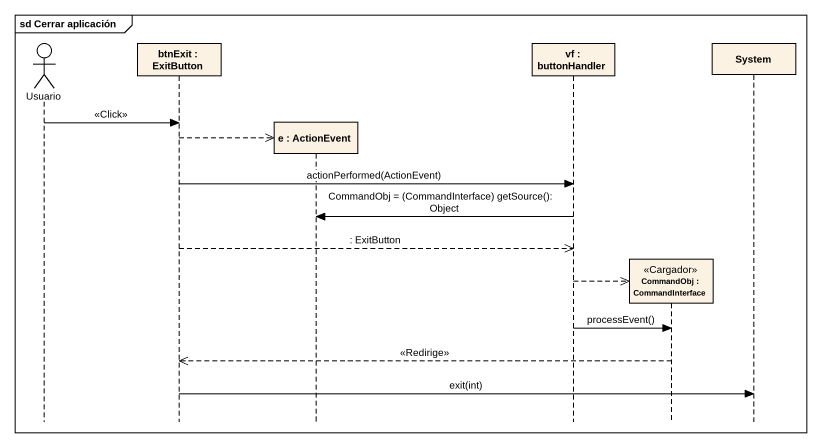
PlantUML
@startuml
mainframe sd Cerrar aplicación
hide footbox
actor Usuario
participant "btnExit : ExitButton" as btnExit
participant "e : ActionEvent" as e
participant "vf : buttonHandler" as vf
participant "CommandObj : CommandInterface" as CommandObj <<Cargador>>
participant System

Usuario -> btnExit : <<Click>>
btnExit -->> e **
btnExit -> vf : actionPerformed(ActionEvent)
vf -> e : CommandObj = (CommandInterface) getSource(): Object
btnExit -->> vf : : ExitButton
vf -->> CommandObj **
vf -> CommandObj : processEvent()
CommandObj -->> btnExit : <<Redirige>>
btnExit -> System : exit(int)
@enduml
